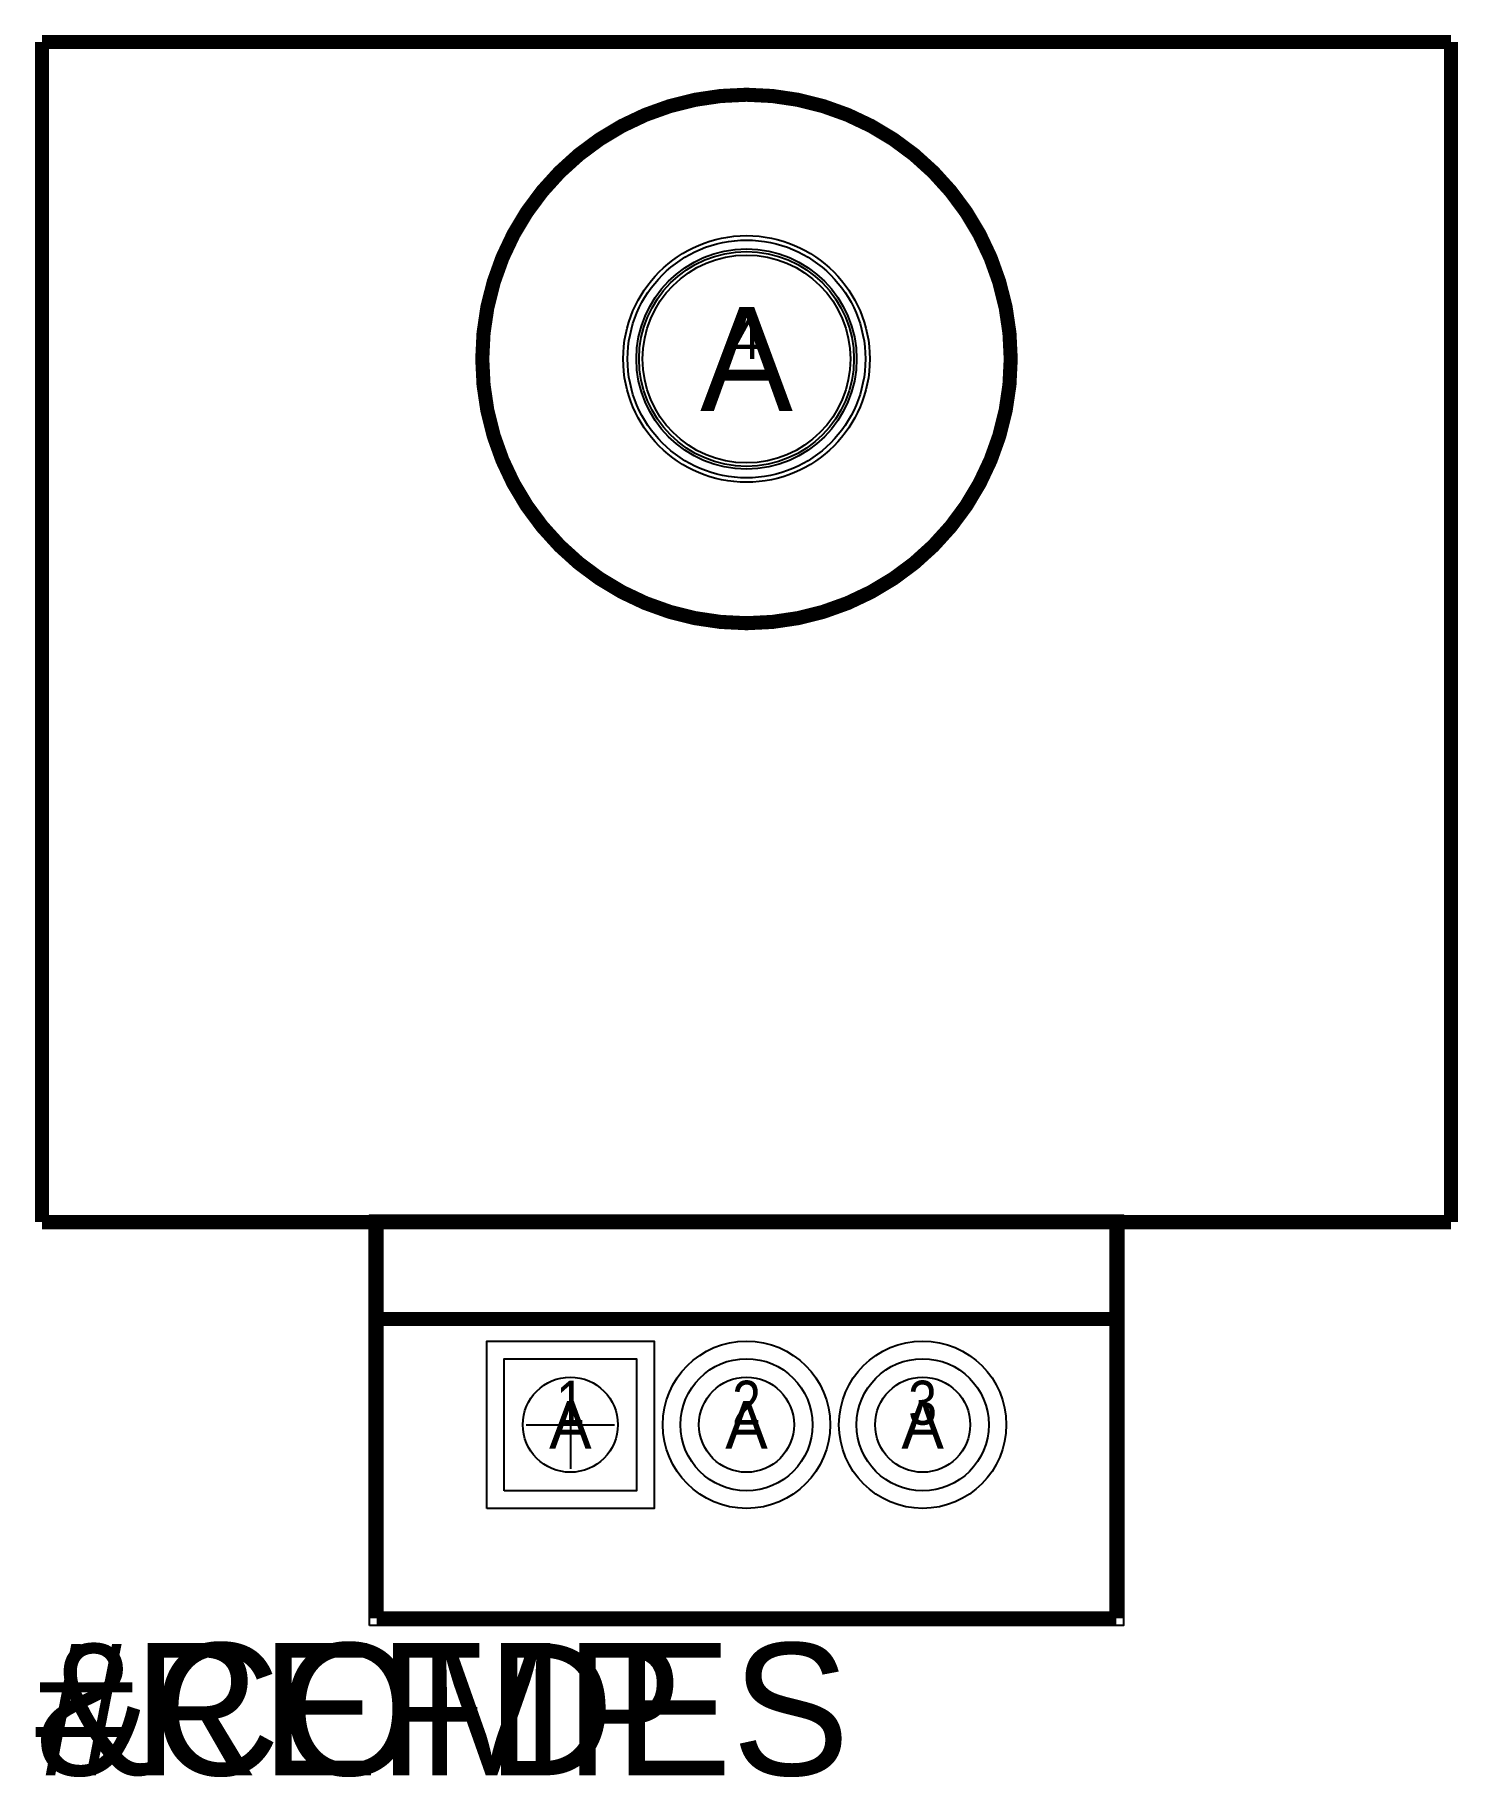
# Model space of a CAD drawing. Extents: x -7.7 to 12.8, y -5.1 to 20.
import ezdxf
from ezdxf.enums import TextEntityAlignment as Align

# ---------------------------------------------------------------- set-up
doc = ezdxf.new("R2010")
doc.units = 0
doc.layers.add('DXF', color=2, linetype='CONTINUOUS')

# ---------------------------------------------------------------- blocks, each defined once
blk = doc.blocks.new('FIGURE_CIRCLE')
blk.add_circle((0, 0), 0.5)
blk = doc.blocks.new('FIGURE_CROSS')
for points in [[(0, 0.5), (0, -0.5)], [(-0.5, 0), (0.5, 0)]]:
    blk.add_lwpolyline(points)

msp = doc.modelspace()

# ---------------------------------------------------------------- linework, layer by layer
at = {"layer": 'DXF', "const_width": 0.2032}
for points in [[(-7.62, 2.921), (-7.62, 19.939)], [(-7.62, 19.939), (12.7, 19.939)], [(12.7, 19.939), (12.7, 2.921)], [(-6.35, 2.921), (-7.62, 2.921)], [(12.7, 2.921), (-6.35, 2.921)], [(-2.794, 2.921), (7.874, 2.921)], [(-2.794, -2.794), (-2.794, 2.921)], [(-2.794, 2.921), (-2.794, -2.794)], [(7.874, 2.921), (-2.794, 2.921)], [(7.874, 2.921), (7.874, -2.794)], [(7.874, -2.794), (7.874, 2.921)], [(-2.794, 1.524), (7.874, 1.524)], [(-2.794, 1.524), (7.874, 1.524)], [(7.874, -2.794), (-2.794, -2.794)], [(-2.794, -2.794), (7.874, -2.794)]]:
    msp.add_lwpolyline(points, dxfattribs=at)
msp.add_lwpolyline([(2.54, 19.177, -1), (2.54, 11.557, -1), (2.54, 19.177)], format="xyb", dxfattribs=at)
at = {"layer": 'DXF'}
for points in [[(-2.8956, -2.8956), (-2.8956, 3.0226), (7.9756, 3.0226), (7.9756, -2.8956)], [(-1.2065, -1.2065), (-1.2065, 1.2065), (1.2065, 1.2065), (1.2065, -1.2065)], [(-0.9525, -0.9525), (-0.9525, 0.9525), (0.9525, 0.9525), (0.9525, -0.9525)], [(-0.9525, -0.9525), (-0.9525, 0.9525), (0.9525, 0.9525), (0.9525, -0.9525)], [(-0.9525, -0.9525), (-0.9525, 0.9525), (0.9525, 0.9525), (0.9525, -0.9525)], [(-0.9525, -0.9525), (-0.9525, 0.9525), (0.9525, 0.9525), (0.9525, -0.9525)], [(-0.9525, -0.9525), (-0.9525, 0.9525), (0.9525, 0.9525), (0.9525, -0.9525)]]:
    msp.add_lwpolyline(points, close=True, dxfattribs=at)
for centre, radius in [((2.54, 15.367), 1.778), ((2.54, 15.367), 1.7145), ((2.54, 15.367), 1.7145), ((2.54, 15.367), 1.5875), ((2.54, 15.367), 1.5875), ((2.54, 15.367), 1.5494), ((2.54, 0), 1.2065), ((5.08, 0), 1.2065), ((2.54, 0), 0.9525), ((2.54, 0), 0.9525), ((2.54, 0), 0.9525), ((2.54, 0), 0.9525), ((2.54, 0), 0.9525), ((5.08, 0), 0.9525), ((5.08, 0), 0.9525), ((5.08, 0), 0.9525), ((5.08, 0), 0.9525), ((5.08, 0), 0.9525)]:
    msp.add_circle(centre, radius, dxfattribs=at)

# ---------------------------------------------------------------- block references
for name, p, xscale, yscale in [('FIGURE_CIRCLE', (2.54, 15.367), 2.9972, 2.9972), ('FIGURE_CIRCLE', (0, 0), 1.3716, 1.3716), ('FIGURE_CROSS', (0, 0), 1.27, 1.27), ('FIGURE_CIRCLE', (2.54, 0), 1.3716, 1.3716), ('FIGURE_CIRCLE', (5.08, 0), 1.3716, 1.3716)]:
    msp.add_blockref(name, p, dxfattribs=dict(at, xscale=xscale, yscale=yscale))

# ---------------------------------------------------------------- texts
for height, p in [(1.4986, (2.54, 15.367)), (0.6858, (0, 0)), (0.6858, (2.54, 0)), (0.6858, (5.08, 0))]:
    msp.add_text('A', height=height, dxfattribs=at).set_placement(p, align=Align.MIDDLE_CENTER)
at = {"layer": 'DXF', "width": 0.88}
for s, p in [('4', (2.54, 15.367)), ('1', (0, 0)), ('2', (2.54, 0)), ('3', (5.08, 0))]:
    msp.add_text(s, height=0.635, dxfattribs=at).set_placement(p, align=Align.CENTER)
at = {"layer": 'DXF'}
for s in ['#REFDES', '&COMP', '&COMP']:
    msp.add_text(s, height=1.905, dxfattribs=at).set_placement((-7.7216, -5.0546))

doc.saveas('drawing.dxf')
